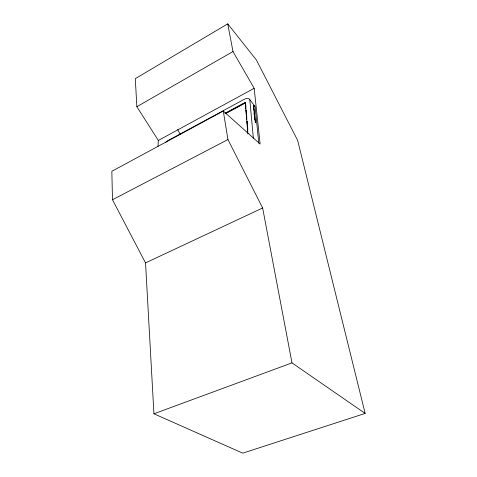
<?xml version="1.0" encoding="UTF-8"?>
<svg xmlns="http://www.w3.org/2000/svg" width="477" height="477" viewBox="0 0 477 477"><rect width="100%" height="100%" fill="white"/><g stroke="black" fill="none" stroke-linecap="round" stroke-linejoin="round"><path stroke-width="0.72" d="M158 146.373L158.34 140.447L136.857 106.711L135.295 78.657L227.738 23.85L256.316 59.887L297.654 140.375L365.155 413.422L242.751 453.15L153.934 413.792L145.539 262.899L112.483 199.756L111.845 171.297L223.29 111.063L260.126 144.036L254.169 88.299L232.985 51.54L227.738 23.85M136.857 106.711L232.985 51.54M158.34 140.447L254.169 88.299M225.019 113.311L245.238 102.424L247.891 133.93M225.186 113.52L245.399 102.638M225.365 113.747L245.577 102.871M112.483 199.756L227.946 139.558L223.29 111.063M145.539 262.899L262.636 207.984L227.946 139.558M153.934 413.792L291.996 362.884L365.155 413.422M249.56 99.294L254.885 106.365M177.7 129.571L180.157 134.168M262.636 207.984L291.996 362.884M258.79 143.201L255.165 107.224A6.261 3.291 -38.2 0 0 253.341 105.459M253.555 108.422L253.698 109.877M253.985 112.787L254.199 114.969M254.479 117.885L254.623 119.339M253.359 138.223L249.835 100.146A6.314 3.256 -38.3 0 0 244.164 99.371L168.506 140.28A5.98 2.981 -42.2 0 0 165.537 142.635M245.703 104.338L245.888 106.538M246.198 110.199L246.382 112.399M246.633 115.333L246.818 117.533M247.128 121.194L247.319 123.394M247.629 127.055L247.813 129.255M245.518 104.105L245.893 108.5M246.019 109.966L246.388 114.361M246.514 115.828L246.824 119.488M247.008 121.689L247.319 125.356M247.444 126.816L247.813 131.217M255.433 122.732L253.609 105.751L255.433 122.732"/></g></svg>
